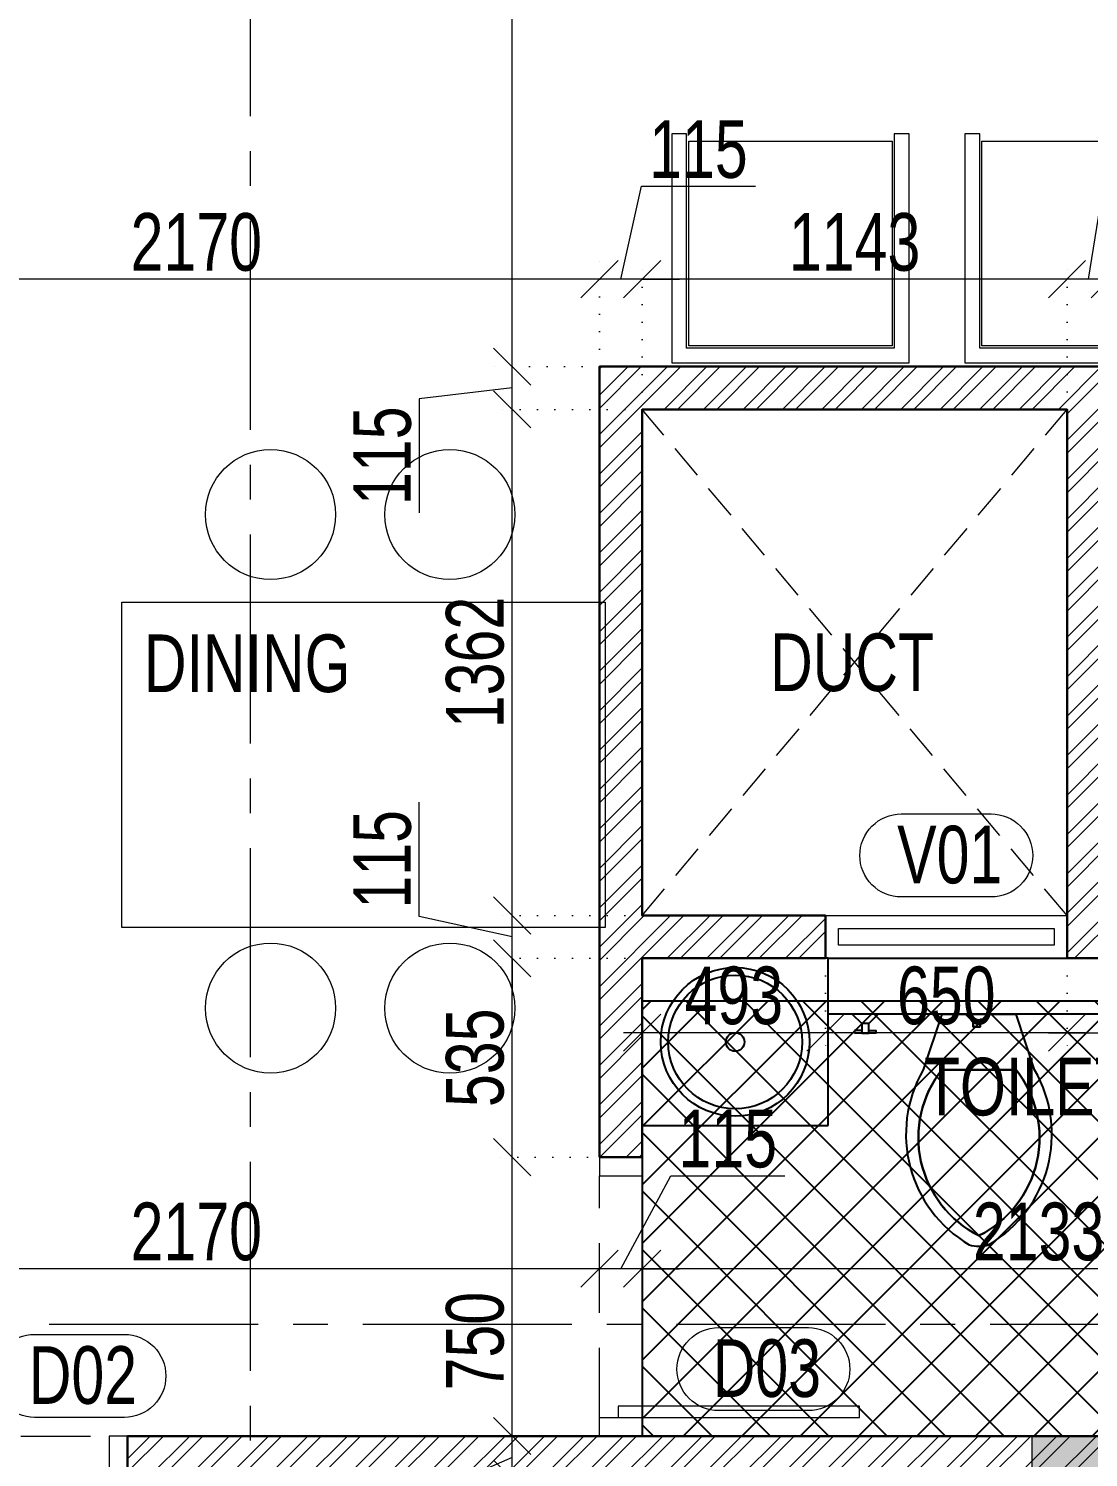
# Model space of a CAD drawing. Header units: inches. Extents: x 785882 to 928568, y 496782 to 576896.
# Drawn here: x 868836 to 871687, y 545544 to 549388 of the extents above; entities that cross this region are included whole.
import ezdxf
from ezdxf.enums import TextEntityAlignment as Align

# ---------------------------------------------------------------- set-up
doc = ezdxf.new("R2010")
doc.units = ezdxf.units.IN
doc.header["$LTSCALE"] = 750
doc.header["$MEASUREMENT"] = 0
for name, pattern in [('CENTER', [2, 1.25, -0.25, 0.25, -0.25]), ('CENTER2', [1.125, 0.75, -0.125, 0.125, -0.125]), ('DOT', [0.25, 0, -0.25]), ('HIDDEN', [0.375, 0.25, -0.125]), ('HIDDEN2', [0.1875, 0.125, -0.0625])]:
    doc.linetypes.add(name, pattern=pattern)
for name, color, linetype, lineweight in [('COLUMN', 5, 'Continuous', 13), ('d-fur', 250, 'Continuous', 9), ('DIMENSION WORKING-MSA', 222, 'Continuous', 13), ('DOOR NO-MSA', 4, 'Continuous', 9), ('DOOR-MSA', 50, 'Continuous', 13), ('DOTTED LINE-MSA', 3, 'HIDDEN2', 13), ('FURNITURE-MSA', 251, 'Continuous', 5), ('SECTION LINE', 14, 'CENTER', 9), ('TEXT ROOM NAME-MSA', 210, 'Continuous', 13), ('WALL HATCH-MSA', 251, 'Continuous', 9), ('WALL-MSA', 32, 'Continuous', 30), ('WINDOE NO-MAS', 4, 'Continuous', 9), ('WINDOW-MSA', 50, 'Continuous', 13)]:
    doc.layers.add(name, color=color, linetype=linetype, lineweight=lineweight)
for name, color, linetype in [('HATCH-SUNK 300MM-MSA', 47, 'Continuous'), ('P.FIXTURE', 7, 'Continuous'), ('R.C.C HATCH-MSA', 250, 'Continuous')]:
    doc.layers.add(name, color=color, linetype=linetype)
doc.styles.add('AR', font='swisscl.ttf')
doc.styles.add('Arial-Reg', font='swisscl.ttf', dxfattribs={"height": 155})
doc.styles.add('Arial-Reg+0.8Sc', font='swisscl.ttf')
doc.styles.add('MtXpl_Swis721_LtCn_B', font='swisscl.ttf')
doc.dimstyles.new('WORKING DIM', dxfattribs={"dimtxt": 155, "dimasz": 100, "dimexe": 50, "dimexo": 0, "dimgap": 20, "dimtad": 1, "dimdec": 0, "dimzin": 0, "dimdsep": 46, "dimtxsty": 'AR', "dimblk": 'OBLIQUE', "dimcen": 0.09, "dimdle": 50, "dimclrd": 256, "dimclre": 250, "dimclrt": 256, "dimadec": 0, "dimazin": 0, "dimtfac": 1, "dimtdec": 0, "dimtofl": 0, "dimtmove": 1, "dimatfit": 0, "dimfxl": 1, "dimtolj": 1, "dimtzin": 0, "dimlwd": -1, "dimlwe": -1, "dimarcsym": 0})

# ---------------------------------------------------------------- blocks, each defined once
blk = doc.blocks.new('t4tgg34')
for points in [[(375405.3, -62759.1), (375390.8, -62744.6), (375390.8, -62738.4), (375370.8, -62738.4), (375370.8, -62719.7), (375390.8, -62719.7), (375390.8, -62713.4), (375405.3, -62699), (375405.3, -62635.1), (375255.5, -62585.2, 0.412342), (374784.6, -62708.9, 0.132891), (374784.6, -62761, 0.412336), (375255.5, -62884.7), (375405.3, -62834.8)], [(375255.5, -62834.8, -0.475238), (374809.5, -62734.9, -0.475243), (375255.5, -62635.1)]]:
    blk.add_lwpolyline(points, format="xyb", close=True)
blk.add_lwpolyline([(375255.5, -62834.8), (375255.5, -62635.1, 0.475243), (374809.5, -62734.9, 0.475238), (375255.5, -62834.8, 0.489246)], format="xyb")
blk.add_lwpolyline([(375405.3, -62635.1), (375405.3, -62699), (375390.8, -62713.4), (375390.8, -62719.7), (375370.8, -62719.7), (375370.8, -62738.4), (375390.8, -62738.4), (375390.8, -62744.6), (375405.3, -62759.1), (375405.3, -62699), (375405.3, -62834.8)])
blk = doc.blocks.new('9')
at = {"linetype": 'Continuous'}
for p, q in [((709869.5, -390414.7), (709869.5, -390433.8)), ((709875.9, -390414.7), (709875.9, -390433.8)), ((709875.9, -390433.8), (709869.5, -390433.8))]:
    blk.add_line(p, q, dxfattribs=at)
for points in [[(709875.9, -390395.7), (709875.9, -390376.6), (709869.5, -390376.6), (709869.5, -390395.7)], [(709894.9, -390395.7), (709920.3, -390370.3), (709920.3, -390440.1), (709894.9, -390414.7)]]:
    blk.add_lwpolyline(points, dxfattribs=at)
blk.add_lwpolyline([(709894.9, -390414.7), (709869.5, -390414.7), (709869.5, -390395.7), (709894.9, -390395.7)], close=True, dxfattribs=at)
blk = doc.blocks.new('BLOCK-G & H TYPICAL COLOUMN')
at = {"layer": 'R.C.C HATCH-MSA'}
h = blk.add_hatch(color=256, dxfattribs=at)
h.dxf.hatch_style = 1
h.paths.add_polyline_path([(172697.62, -104207.75), (172688.57, -104207.75), (172688.57, -104255), (172697.62, -104255)])
h.paths.add_polyline_path([(172327.12, -104207.75), (172336.18, -104207.75), (172336.18, -104255), (172327.12, -104255)])
h.paths.add_polyline_path([(172819.88, -104207.75), (172819.88, -104216.81), (172867.12, -104216.81), (172867.12, -104207.75)])
h.paths.add_polyline_path([(172204.87, -104207.75), (172204.87, -104216.81), (172157.62, -104216.81), (172157.62, -104207.75)])
h.paths.add_polyline_path([(172561.18, -104240.06), (172552.12, -104240.06), (172552.12, -104287.31), (172561.18, -104287.31)])
h.paths.add_polyline_path([(172463.57, -104240.06), (172472.62, -104240.06), (172472.62, -104287.31), (172463.57, -104287.31)])
h.paths.add_polyline_path([(172177.87, -104422.2), (172177.87, -104431.25), (172130.62, -104431.25), (172130.62, -104422.2)])
h.paths.add_polyline_path([(172894.12, -104422.2), (172894.12, -104431.25), (172846.88, -104431.25), (172846.88, -104422.2)])
h.paths.add_polyline_path([(172336.12, -104486.75), (172336.12, -104495.81), (172288.87, -104495.81), (172288.87, -104486.75)])
h.paths.add_polyline_path([(172202.62, -104543.75), (172202.62, -104552.81), (172155.37, -104552.81), (172155.37, -104543.75)])
h.paths.add_polyline_path([(172822.13, -104543.75), (172822.13, -104552.81), (172869.37, -104552.81), (172869.37, -104543.75)])
h.paths.add_polyline_path([(172516.9, -104495.81), (172507.85, -104495.81), (172507.85, -104448.56), (172516.9, -104448.56)])
h.paths.add_polyline_path([(172697.62, -104104.25), (172688.57, -104104.25), (172688.57, -104057.01), (172697.62, -104057.01)])
h.paths.add_polyline_path([(172327.12, -104104.25), (172336.18, -104104.25), (172336.18, -104057.01), (172327.12, -104057.01)])
h.paths.add_polyline_path([(172819.88, -104104.25), (172819.88, -104095.2), (172867.12, -104095.2), (172867.12, -104104.25)])
h.paths.add_polyline_path([(172204.87, -104104.25), (172204.87, -104095.2), (172157.62, -104095.2), (172157.62, -104104.25)])
h.paths.add_polyline_path([(172561.18, -104071.94), (172552.12, -104071.94), (172552.12, -104024.7), (172561.18, -104024.7)])
h.paths.add_polyline_path([(172463.57, -104071.94), (172472.62, -104071.94), (172472.62, -104024.7), (172463.57, -104024.7)])
h.paths.add_polyline_path([(172177.87, -103889.81), (172177.87, -103880.75), (172130.62, -103880.75), (172130.62, -103889.81)])
h.paths.add_polyline_path([(172894.12, -103889.81), (172894.12, -103880.75), (172846.88, -103880.75), (172846.88, -103889.81)])
h.paths.add_polyline_path([(172336.12, -103825.25), (172336.12, -103816.2), (172288.87, -103816.2), (172288.87, -103825.25)])
h.paths.add_polyline_path([(172202.62, -103768.25), (172202.62, -103759.2), (172155.37, -103759.2), (172155.37, -103768.25)])
h.paths.add_polyline_path([(172822.13, -103768.25), (172822.13, -103759.2), (172869.37, -103759.2), (172869.37, -103768.25)])
h.paths.add_polyline_path([(172516.9, -103816.2), (172507.85, -103816.2), (172507.85, -103863.44), (172516.9, -103863.44)])
h.paths.add_polyline_path([(172548.37, -103699.31), (172548.37, -103690.25), (172595.62, -103690.25), (172595.62, -103699.31)])
h.paths.add_polyline_path([(172476.37, -103699.31), (172476.37, -103690.25), (172429.13, -103690.25), (172429.13, -103699.31)])
h.paths.add_polyline_path([(172726.82, -103612.31), (172726.82, -103603.25), (172774.06, -103603.25), (172774.06, -103612.31)])
h.paths.add_polyline_path([(172297.93, -103612.31), (172297.93, -103603.25), (172250.69, -103603.25), (172250.69, -103612.31)])
h.paths.add_polyline_path([(172920.37, -103523.81), (172920.37, -103514.75), (172857.56, -103514.75), (172857.56, -103523.81)])
h.paths.add_polyline_path([(172104.37, -103523.81), (172104.37, -103514.75), (172167.19, -103514.75), (172167.19, -103523.81)])
h.paths.add_polyline_path([(172476.37, -103492.94), (172467.32, -103492.94), (172467.32, -103445.7), (172476.37, -103445.7)])
h.paths.add_polyline_path([(172548.37, -103492.94), (172557.43, -103492.94), (172557.43, -103445.7), (172548.37, -103445.7)])
h.paths.add_polyline_path([(172663.43, -103454.75), (172759.5, -103454.75), (172759.5, -103349.7), (172663.43, -103349.7), (172663.43, -103358.75), (172750.44, -103358.75), (172750.44, -103445.7), (172663.43, -103445.7)])
h.paths.add_polyline_path([(172361.32, -103454.75), (172265.25, -103454.75), (172265.25, -103349.7), (172361.32, -103349.7), (172361.32, -103358.75), (172274.31, -103358.75), (172274.31, -103445.7), (172361.32, -103445.7)])
h.paths.add_polyline_path([(172428.37, -103358.75), (172419.32, -103358.75), (172419.32, -103311.51), (172428.37, -103311.51)])
h.paths.add_polyline_path([(172428.37, -103132.74), (172419.32, -103132.74), (172419.32, -103179.99), (172428.37, -103179.99)])
h.paths.add_polyline_path([(172151.62, -103286.75), (172151.62, -103277.7), (172104.37, -103277.7), (172104.37, -103286.75)])
h.paths.add_polyline_path([(172245.43, -103162.74), (172245.43, -103153.68), (172198.19, -103153.68), (172198.19, -103162.74)])
h.paths.add_polyline_path([(172428.37, -103021.25), (172419.32, -103021.25), (172419.32, -103068.5), (172428.37, -103068.5)])
h.paths.add_polyline_path([(172245.43, -102997.25), (172236.37, -102997.25), (172236.37, -103044.5), (172245.43, -103044.5)])
h.paths.add_polyline_path([(172104.37, -102997.25), (172104.37, -103006.31), (172151.62, -103006.31), (172151.62, -102997.25)])
h.paths.add_polyline_path([(172596.37, -103358.75), (172605.43, -103358.75), (172605.43, -103311.51), (172596.37, -103311.51)])
h.paths.add_polyline_path([(172596.37, -103132.74), (172605.43, -103132.74), (172605.43, -103179.99), (172596.37, -103179.99)])
h.paths.add_polyline_path([(172873.13, -103286.75), (172873.13, -103277.7), (172920.37, -103277.7), (172920.37, -103286.75)])
h.paths.add_polyline_path([(172779.32, -103162.74), (172779.32, -103153.68), (172826.56, -103153.68), (172826.56, -103162.74)])
h.paths.add_polyline_path([(172596.37, -103021.25), (172605.43, -103021.25), (172605.43, -103068.5), (172596.37, -103068.5)])
h.paths.add_polyline_path([(172779.32, -102997.25), (172788.37, -102997.25), (172788.37, -103044.5), (172779.32, -103044.5)])
h.paths.add_polyline_path([(172920.37, -102997.25), (172920.37, -103006.31), (172873.13, -103006.31), (172873.13, -102997.25)])
h.paths.add_polyline_path([(172548.37, -104612.7), (172548.37, -104621.75), (172595.62, -104621.75), (172595.62, -104612.7)])
h.paths.add_polyline_path([(172476.37, -104612.7), (172476.37, -104621.75), (172429.13, -104621.75), (172429.13, -104612.7)])
h.paths.add_polyline_path([(172297.93, -104699.7), (172297.93, -104708.75), (172250.69, -104708.75), (172250.69, -104699.7)])
h.paths.add_polyline_path([(172104.37, -104788.2), (172104.37, -104797.25), (172167.19, -104797.25), (172167.19, -104788.2)])
h.paths.add_polyline_path([(172726.82, -104699.7), (172726.82, -104708.75), (172774.06, -104708.75), (172774.06, -104699.7)])
h.paths.add_polyline_path([(172920.37, -104788.2), (172920.37, -104797.25), (172857.56, -104797.25), (172857.56, -104788.2)])
h.paths.add_polyline_path([(172476.37, -104819.06), (172467.32, -104819.06), (172467.32, -104866.31), (172476.37, -104866.31)])
h.paths.add_polyline_path([(172548.37, -104819.06), (172557.43, -104819.06), (172557.43, -104866.31), (172548.37, -104866.31)])
h.paths.add_polyline_path([(172663.43, -104857.25), (172759.5, -104857.25), (172759.5, -104962.31), (172663.43, -104962.31), (172663.43, -104953.25), (172750.44, -104953.25), (172750.44, -104866.31), (172663.43, -104866.31)])
h.paths.add_polyline_path([(172361.32, -104857.25), (172265.25, -104857.25), (172265.25, -104962.31), (172361.32, -104962.31), (172361.32, -104953.25), (172274.31, -104953.25), (172274.31, -104866.31), (172361.32, -104866.31)])
h.paths.add_polyline_path([(172428.37, -104953.25), (172419.32, -104953.25), (172419.32, -105000.5), (172428.37, -105000.5)])
h.paths.add_polyline_path([(172428.37, -105178.31), (172419.32, -105178.31), (172419.32, -105131.06), (172428.37, -105131.06)])
h.paths.add_polyline_path([(172151.62, -105025.25), (172151.62, -105034.31), (172104.37, -105034.31), (172104.37, -105025.25)])
h.paths.add_polyline_path([(172245.43, -105072.5), (172236.37, -105072.5), (172236.37, -105025.25), (172245.43, -105025.25)])
h.paths.add_polyline_path([(172428.37, -105290.75), (172419.32, -105290.75), (172419.32, -105243.51), (172428.37, -105243.51)])
h.paths.add_polyline_path([(172245.43, -105314.75), (172236.37, -105314.75), (172236.37, -105267.51), (172245.43, -105267.51)])
h.paths.add_polyline_path([(172104.37, -105277.35), (172113.43, -105277.35), (172113.43, -105314.75), (172104.37, -105314.75)])
h.paths.add_polyline_path([(172596.37, -104953.25), (172605.43, -104953.25), (172605.43, -105000.5), (172596.37, -105000.5)])
h.paths.add_polyline_path([(172596.37, -105178.31), (172605.43, -105178.31), (172605.43, -105131.06), (172596.37, -105131.06)])
h.paths.add_polyline_path([(172873.13, -105025.25), (172873.13, -105034.31), (172920.37, -105034.31), (172920.37, -105025.25)])
h.paths.add_polyline_path([(172788.37, -105025.25), (172779.32, -105025.25), (172779.32, -105072.5), (172788.37, -105072.5)])
h.paths.add_polyline_path([(172596.37, -105290.75), (172605.43, -105290.75), (172605.43, -105243.51), (172596.37, -105243.51)])
h.paths.add_polyline_path([(172779.32, -105314.75), (172788.37, -105314.75), (172788.37, -105267.51), (172779.32, -105267.51)])
h.paths.add_polyline_path([(172911.32, -105314.75), (172920.37, -105314.75), (172920.37, -105277.35), (172911.32, -105277.35)])
h.paths.add_polyline_path([(172688.63, -104486.75), (172688.63, -104495.81), (172735.87, -104495.81), (172735.87, -104486.75)])
h.paths.add_polyline_path([(172688.63, -103825.25), (172688.63, -103816.2), (172735.87, -103816.2), (172735.87, -103825.25)])
at = {"layer": 'COLUMN'}
blk.add_lwpolyline([(172476.37, -103699.31), (172476.37, -103690.25), (172429.13, -103690.25), (172429.13, -103699.31)], close=True, dxfattribs=at)
blk = doc.blocks.new('A$C59c041b7')
at = {"layer": 'HATCH-SUNK 300MM-MSA', "transparency": 33554559}
h = blk.add_hatch(dxfattribs=at)
h.set_pattern_fill('ANSI37', color=256, scale=35)
h.set_pattern_definition([(45, (0, 0), (-78.57724, 78.57724), []), (135, (0, 0), (-78.57724, -78.57724), [])])
h.paths.add_polyline_path([(7200.9, -17602.2), (9218.8, -17602.2), (9218.8, -16432.2), (7200.9, -16432.2)])
at = {"layer": 'HATCH-SUNK 300MM-MSA'}
blk.add_lwpolyline([(7200.9, -17602.2), (9218.8, -17602.2), (9218.8, -16432.2), (7200.9, -16432.2)], close=True, dxfattribs=at)
blk = doc.blocks.new('A$Caebde61c')
at = {"layer": 'FURNITURE-MSA'}
blk.add_lwpolyline([(5800.9, -15358.9), (7100.9, -15358.9), (7100.9, -16233.9), (5800.9, -16233.9)], close=True, dxfattribs=at)
for centre in [(6200.9, -15123.5), (6683.3, -15123.5), (6200.9, -16451.1), (6683.3, -16451.1)]:
    blk.add_circle(centre, 175, dxfattribs=at)
blk = doc.blocks.new('Win-Tag-03')
blk.add_lwpolyline([(-130, 120), (130, 120, -0.414214), (250, 0), (250, 0, -0.414214), (130, -120), (-130, -120, -0.414214), (-250, 0), (-250, 0, -0.414214)], format="xyb", close=True)
blk = doc.blocks.new('A$C37e82350')
at = {"layer": 'SECTION LINE', "linetype": 'CENTER2'}
for points in [[(17358.7, 15657), (17302.2, 15657), (17302.2, -11419.6), (17346.3, -11419.6)], [(-2541.6, -2026.8), (-2541.6, -2083.3), (61391, -2083.3), (61391, -2039.2)]]:
    blk.add_lwpolyline(points, dxfattribs=at)
blk = doc.blocks.new('A$C16cd5f5f')
at = {"layer": 'WINDOW-MSA', "ltscale": 5000}
for points in [[(50, 50), (50, 850), (80, 850), (80, 50)], [(0, 0), (50, 0), (50, 115), (0, 115)], [(900, 0), (850, 0), (850, 115), (900, 115)]]:
    blk.add_lwpolyline(points, close=True, dxfattribs=at)
at = {"layer": 'WINDOW-MSA', "linetype": 'HIDDEN'}
for points in [[(50, 115), (850, 115)], [(50, 0), (850, 0)]]:
    blk.add_lwpolyline(points, dxfattribs=at)
blk = doc.blocks.new('A$Ca69f7aba')
at = {"layer": 'WINDOW-MSA', "ltscale": 5000}
for points in [[(-750, 0), (-700, 0), (-700, -115), (-750, -115)], [(0, 0), (-50, 0), (-50, -115), (0, -115)], [(-50, -50), (-50, -700), (-80, -700), (-80, -50)]]:
    blk.add_lwpolyline(points, close=True, dxfattribs=at)
at = {"layer": 'WINDOW-MSA', "linetype": 'HIDDEN'}
blk.add_lwpolyline([(-50, 0), (-700, 0)], dxfattribs=at)
at = {"layer": 'WINDOW-MSA', "linetype": 'HIDDEN', "elevation": 0}
blk.add_lwpolyline([(-50, -115), (-700, -115)], dxfattribs=at)
blk = doc.blocks.new('_Oblique')
at = {"color": 0, "linetype": 'ByBlock', "lineweight": -2}
blk.add_line((-0.5, -0.5), (0.5, 0.5), dxfattribs=at)
blk = doc.blocks.new('*D1942')
at = {"layer": 'Defpoints', "color": 0, "ltscale": 0.25, "transparency": 16777216}
for p in [(870136.8, 545601.8), (870136.8, 545601.8), (870136.8, 545486.8)]:
    blk.add_point(p, dxfattribs=at)
at = {"layer": 'DIMENSION WORKING-MSA', "ltscale": 0.25, "transparency": 16777216}
for p, q in [((870136.8, 545601.8), (870136.8, 545701.8)), ((870136.8, 545486.8), (870136.8, 545601.8)), ((870136.8, 545544.3), (869886.8, 545435.3)), ((870136.8, 545486.8), (870136.8, 545386.8)), ((869886.8, 545435.3), (869886.8, 545128.4))]:
    blk.add_line(p, q, dxfattribs=at)
at = {"layer": 'DIMENSION WORKING-MSA', "color": 250, "linetype": 'DOT', "ltscale": 0.25, "transparency": 16777216}
for p, q in [((870136.8, 545601.8), (870186.8, 545601.8)), ((870136.8, 545486.8), (870186.8, 545486.8))]:
    blk.add_line(p, q, dxfattribs=at)
at = {"layer": 'DIMENSION WORKING-MSA', "ltscale": 0.25, "transparency": 16777216, "xscale": 100, "yscale": 100, "zscale": 100}
for p, rotation in [((870136.8, 545601.8), 270), ((870136.8, 545486.8), 90)]:
    blk.add_blockref('_Oblique', p, dxfattribs=dict(at, rotation=rotation))
at = {"layer": 'DIMENSION WORKING-MSA', "ltscale": 0.25, "transparency": 16777216, "insert": (869787.7, 545281.9), "char_height": 155, "attachment_point": 5, "rotation": 90, "style": 'AR'}
blk.add_mtext('\\A1;115', dxfattribs=at)
blk = doc.blocks.new('*D1943')
at = {"layer": 'Defpoints', "color": 0, "ltscale": 0.25, "transparency": 16777216}
for p in [(870136.8, 546351.8), (870386.8, 546351.8), (870136.8, 545601.8)]:
    blk.add_point(p, dxfattribs=at)
at = {"layer": 'DIMENSION WORKING-MSA', "ltscale": 0.25, "transparency": 16777216}
blk.add_line((870136.8, 545551.8), (870136.8, 546401.8), dxfattribs=at)
at = {"layer": 'DIMENSION WORKING-MSA', "color": 250, "linetype": 'DOT', "ltscale": 0.25, "transparency": 16777216}
for p, q in [((870386.8, 546351.8), (870086.8, 546351.8)), ((870136.8, 545601.8), (870186.8, 545601.8))]:
    blk.add_line(p, q, dxfattribs=at)
at = {"layer": 'DIMENSION WORKING-MSA', "ltscale": 0.25, "transparency": 16777216, "xscale": 100, "yscale": 100, "zscale": 100}
for p, rotation in [((870136.8, 546351.8), 90), ((870136.8, 545601.8), 270)]:
    blk.add_blockref('_Oblique', p, dxfattribs=dict(at, rotation=rotation))
at = {"layer": 'DIMENSION WORKING-MSA', "ltscale": 0.25, "transparency": 16777216, "insert": (870037.4, 545857), "char_height": 155, "attachment_point": 5, "rotation": 90, "style": 'AR'}
blk.add_mtext('\\A1;750', dxfattribs=at)
blk = doc.blocks.new('*D1944')
at = {"layer": 'Defpoints', "color": 0, "ltscale": 0.25, "transparency": 16777216}
for p in [(870136.8, 546886.8), (870486.8, 546886.8), (870386.8, 546351.8)]:
    blk.add_point(p, dxfattribs=at)
at = {"layer": 'DIMENSION WORKING-MSA', "ltscale": 0.25, "transparency": 16777216}
blk.add_line((870136.8, 546301.8), (870136.8, 546936.8), dxfattribs=at)
at = {"layer": 'DIMENSION WORKING-MSA', "color": 250, "linetype": 'DOT', "ltscale": 0.25, "transparency": 16777216}
for p, q in [((870486.8, 546886.8), (870086.8, 546886.8)), ((870386.8, 546351.8), (870086.8, 546351.8))]:
    blk.add_line(p, q, dxfattribs=at)
at = {"layer": 'DIMENSION WORKING-MSA', "ltscale": 0.25, "transparency": 16777216, "xscale": 100, "yscale": 100, "zscale": 100}
for p, rotation in [((870136.8, 546886.8), 90), ((870136.8, 546351.8), 270)]:
    blk.add_blockref('_Oblique', p, dxfattribs=dict(at, rotation=rotation))
at = {"layer": 'DIMENSION WORKING-MSA', "ltscale": 0.25, "transparency": 16777216, "insert": (870037.3, 546619.3), "char_height": 155, "attachment_point": 5, "rotation": 90, "style": 'AR'}
blk.add_mtext('\\A1;535', dxfattribs=at)
blk = doc.blocks.new('*D1945')
at = {"layer": 'Defpoints', "color": 0, "ltscale": 0.25, "transparency": 16777216}
for p in [(870136.8, 547001.8), (870486.8, 547001.8), (870486.8, 546886.8)]:
    blk.add_point(p, dxfattribs=at)
at = {"layer": 'DIMENSION WORKING-MSA', "ltscale": 0.25, "transparency": 16777216}
for p, q in [((869886.8, 546999.6), (869886.8, 547306.4)), ((870136.8, 547001.8), (870136.8, 547101.8)), ((870136.8, 546886.8), (870136.8, 547001.8)), ((870136.8, 546944.3), (869886.8, 546999.6)), ((870136.8, 546886.8), (870136.8, 546786.8))]:
    blk.add_line(p, q, dxfattribs=at)
at = {"layer": 'DIMENSION WORKING-MSA', "color": 250, "linetype": 'DOT', "ltscale": 0.25, "transparency": 16777216}
for p, q in [((870486.8, 547001.8), (870086.8, 547001.8)), ((870486.8, 546886.8), (870086.8, 546886.8))]:
    blk.add_line(p, q, dxfattribs=at)
at = {"layer": 'DIMENSION WORKING-MSA', "ltscale": 0.25, "transparency": 16777216, "xscale": 100, "yscale": 100, "zscale": 100}
for p, rotation in [((870136.8, 547001.8), 270), ((870136.8, 546886.8), 90)]:
    blk.add_blockref('_Oblique', p, dxfattribs=dict(at, rotation=rotation))
at = {"layer": 'DIMENSION WORKING-MSA', "ltscale": 0.25, "transparency": 16777216, "insert": (869787.7, 547153), "char_height": 155, "attachment_point": 5, "rotation": 90, "style": 'AR'}
blk.add_mtext('\\A1;115', dxfattribs=at)
blk = doc.blocks.new('*D1946')
at = {"layer": 'Defpoints', "color": 0, "ltscale": 0.25, "transparency": 16777216}
for p in [(870136.8, 548363.5), (870486.8, 548363.5), (870486.8, 547001.8)]:
    blk.add_point(p, dxfattribs=at)
at = {"layer": 'DIMENSION WORKING-MSA', "ltscale": 0.25, "transparency": 16777216}
blk.add_line((870136.8, 546951.8), (870136.8, 548413.5), dxfattribs=at)
at = {"layer": 'DIMENSION WORKING-MSA', "color": 250, "linetype": 'DOT', "ltscale": 0.25, "transparency": 16777216}
for p, q in [((870486.8, 548363.5), (870086.8, 548363.5)), ((870486.8, 547001.8), (870086.8, 547001.8))]:
    blk.add_line(p, q, dxfattribs=at)
at = {"layer": 'DIMENSION WORKING-MSA', "ltscale": 0.25, "transparency": 16777216, "xscale": 100, "yscale": 100, "zscale": 100}
for p, rotation in [((870136.8, 548363.5), 90), ((870136.8, 547001.8), 270)]:
    blk.add_blockref('_Oblique', p, dxfattribs=dict(at, rotation=rotation))
at = {"layer": 'DIMENSION WORKING-MSA', "ltscale": 0.25, "transparency": 16777216, "insert": (870037.3, 547682.6), "char_height": 155, "attachment_point": 5, "rotation": 90, "style": 'AR'}
blk.add_mtext('\\A1;1362', dxfattribs=at)
blk = doc.blocks.new('*D1947')
at = {"layer": 'Defpoints', "color": 0, "ltscale": 0.25, "transparency": 16777216}
for p in [(870136.8, 548478.5), (870371.8, 548478.5), (870486.8, 548363.5)]:
    blk.add_point(p, dxfattribs=at)
at = {"layer": 'DIMENSION WORKING-MSA', "ltscale": 0.25, "transparency": 16777216}
for p, q in [((870136.8, 548313.5), (870136.8, 548528.5)), ((870136.8, 548421), (869886.8, 548392.1)), ((869886.8, 548392.1), (869886.8, 548085.3))]:
    blk.add_line(p, q, dxfattribs=at)
at = {"layer": 'DIMENSION WORKING-MSA', "color": 250, "linetype": 'DOT', "ltscale": 0.25, "transparency": 16777216}
for p, q in [((870371.8, 548478.5), (870086.8, 548478.5)), ((870486.8, 548363.5), (870086.8, 548363.5))]:
    blk.add_line(p, q, dxfattribs=at)
at = {"layer": 'DIMENSION WORKING-MSA', "ltscale": 0.25, "transparency": 16777216, "xscale": 100, "yscale": 100, "zscale": 100}
for p, rotation in [((870136.8, 548478.5), 90), ((870136.8, 548363.5), 270)]:
    blk.add_blockref('_Oblique', p, dxfattribs=dict(at, rotation=rotation))
at = {"layer": 'DIMENSION WORKING-MSA', "ltscale": 0.25, "transparency": 16777216, "insert": (869787.7, 548238.7), "char_height": 155, "attachment_point": 5, "rotation": 90, "style": 'AR'}
blk.add_mtext('\\A1;115', dxfattribs=at)
blk = doc.blocks.new('*D1948')
at = {"layer": 'Defpoints', "color": 0, "ltscale": 0.25, "transparency": 16777216}
for p in [(870136.8, 551698.5), (870136.8, 551698.5), (870371.8, 548478.5)]:
    blk.add_point(p, dxfattribs=at)
at = {"layer": 'DIMENSION WORKING-MSA', "ltscale": 0.25, "transparency": 16777216}
blk.add_line((870136.8, 548428.5), (870136.8, 551748.5), dxfattribs=at)
at = {"layer": 'DIMENSION WORKING-MSA', "color": 250, "linetype": 'DOT', "ltscale": 0.25, "transparency": 16777216}
for p, q in [((870136.8, 551698.5), (870186.8, 551698.5)), ((870371.8, 548478.5), (870086.8, 548478.5))]:
    blk.add_line(p, q, dxfattribs=at)
at = {"layer": 'DIMENSION WORKING-MSA', "ltscale": 0.25, "transparency": 16777216, "xscale": 100, "yscale": 100, "zscale": 100}
for p, rotation in [((870136.8, 551698.5), 90), ((870136.8, 548478.5), 270)]:
    blk.add_blockref('_Oblique', p, dxfattribs=dict(at, rotation=rotation))
at = {"layer": 'DIMENSION WORKING-MSA', "ltscale": 0.25, "transparency": 16777216, "insert": (870037.3, 550088.5), "char_height": 155, "attachment_point": 5, "rotation": 90, "style": 'AR'}
blk.add_mtext('\\A1;3220', dxfattribs=at)
blk = doc.blocks.new('*D1683')
at = {"layer": 'Defpoints', "color": 0, "ltscale": 0.25, "transparency": 16777216}
for p in [(871629.8, 548713.5), (871629.8, 548363.5), (871744.8, 548363.5)]:
    blk.add_point(p, dxfattribs=at)
at = {"layer": 'DIMENSION WORKING-MSA', "ltscale": 0.25, "transparency": 16777216}
for p, q in [((871687.3, 548713.5), (871727.6, 548963.5)), ((871727.6, 548963.5), (872034.4, 548963.5)), ((871629.8, 548713.5), (871529.8, 548713.5)), ((871744.8, 548713.5), (871629.8, 548713.5)), ((871744.8, 548713.5), (871844.8, 548713.5))]:
    blk.add_line(p, q, dxfattribs=at)
at = {"layer": 'DIMENSION WORKING-MSA', "color": 250, "linetype": 'DOT', "ltscale": 0.25, "transparency": 16777216}
for p, q in [((871629.8, 548363.5), (871629.8, 548763.5)), ((871744.8, 548363.5), (871744.8, 548763.5))]:
    blk.add_line(p, q, dxfattribs=at)
at = {"layer": 'DIMENSION WORKING-MSA', "ltscale": 0.25, "transparency": 16777216, "xscale": 100, "yscale": 100, "zscale": 100}
blk.add_blockref('_Oblique', (871629.8, 548713.5), dxfattribs=at)
at = {"layer": 'DIMENSION WORKING-MSA', "ltscale": 0.25, "transparency": 16777216, "xscale": 100, "yscale": 100, "zscale": 100, "rotation": 180}
blk.add_blockref('_Oblique', (871744.8, 548713.5), dxfattribs=at)
at = {"layer": 'DIMENSION WORKING-MSA', "ltscale": 0.25, "transparency": 16777216, "insert": (871881, 549062.5), "char_height": 155, "attachment_point": 5, "style": 'AR'}
blk.add_mtext('\\A1;115', dxfattribs=at)
blk = doc.blocks.new('*D1924')
at = {"layer": 'Defpoints', "color": 0, "ltscale": 0.25, "transparency": 16777216}
for p in [(870486.8, 548713.5), (870486.8, 548363.5), (871629.8, 548363.5)]:
    blk.add_point(p, dxfattribs=at)
at = {"layer": 'DIMENSION WORKING-MSA', "color": 250, "linetype": 'DOT', "ltscale": 0.25, "transparency": 16777216}
for p, q in [((870486.8, 548363.5), (870486.8, 548763.5)), ((871629.8, 548363.5), (871629.8, 548763.5))]:
    blk.add_line(p, q, dxfattribs=at)
at = {"layer": 'DIMENSION WORKING-MSA', "ltscale": 0.25, "transparency": 16777216}
blk.add_line((871679.8, 548713.5), (870436.8, 548713.5), dxfattribs=at)
at = {"layer": 'DIMENSION WORKING-MSA', "ltscale": 0.25, "transparency": 16777216, "xscale": 100, "yscale": 100, "zscale": 100, "rotation": 180}
blk.add_blockref('_Oblique', (870486.8, 548713.5), dxfattribs=at)
at = {"layer": 'DIMENSION WORKING-MSA', "ltscale": 0.25, "transparency": 16777216, "xscale": 100, "yscale": 100, "zscale": 100}
blk.add_blockref('_Oblique', (871629.8, 548713.5), dxfattribs=at)
at = {"layer": 'DIMENSION WORKING-MSA', "ltscale": 0.25, "transparency": 16777216, "insert": (871058.3, 548812.8), "char_height": 155, "attachment_point": 5, "style": 'AR'}
blk.add_mtext('\\A1;1143', dxfattribs=at)
blk = doc.blocks.new('*D1925')
at = {"layer": 'Defpoints', "color": 0, "ltscale": 0.25, "transparency": 16777216}
for p in [(870371.8, 548713.5), (870371.8, 548478.5), (870486.8, 548363.5)]:
    blk.add_point(p, dxfattribs=at)
at = {"layer": 'DIMENSION WORKING-MSA', "ltscale": 0.25, "transparency": 16777216}
for p, q in [((870429.3, 548713.5), (870484.6, 548963.5)), ((870484.6, 548963.5), (870791.4, 548963.5)), ((870371.8, 548713.5), (870271.8, 548713.5)), ((870486.8, 548713.5), (870371.8, 548713.5)), ((870486.8, 548713.5), (870586.8, 548713.5))]:
    blk.add_line(p, q, dxfattribs=at)
at = {"layer": 'DIMENSION WORKING-MSA', "color": 250, "linetype": 'DOT', "ltscale": 0.25, "transparency": 16777216}
for p, q in [((870371.8, 548478.5), (870371.8, 548763.5)), ((870486.8, 548363.5), (870486.8, 548763.5))]:
    blk.add_line(p, q, dxfattribs=at)
at = {"layer": 'DIMENSION WORKING-MSA', "ltscale": 0.25, "transparency": 16777216, "xscale": 100, "yscale": 100, "zscale": 100}
blk.add_blockref('_Oblique', (870371.8, 548713.5), dxfattribs=at)
at = {"layer": 'DIMENSION WORKING-MSA', "ltscale": 0.25, "transparency": 16777216, "xscale": 100, "yscale": 100, "zscale": 100, "rotation": 180}
blk.add_blockref('_Oblique', (870486.8, 548713.5), dxfattribs=at)
at = {"layer": 'DIMENSION WORKING-MSA', "ltscale": 0.25, "transparency": 16777216, "insert": (870638, 549062.5), "char_height": 155, "attachment_point": 5, "style": 'AR'}
blk.add_mtext('\\A1;115', dxfattribs=at)
blk = doc.blocks.new('*D1926')
at = {"layer": 'Defpoints', "color": 0, "ltscale": 0.25, "transparency": 16777216}
for p in [(868202.2, 548713.5), (870371.8, 548478.5), (868202.2, 548311.6)]:
    blk.add_point(p, dxfattribs=at)
at = {"layer": 'DIMENSION WORKING-MSA', "color": 250, "linetype": 'DOT', "ltscale": 0.25, "transparency": 16777216}
for p, q in [((868202.2, 548311.6), (868202.2, 548763.5)), ((870371.8, 548478.5), (870371.8, 548763.5))]:
    blk.add_line(p, q, dxfattribs=at)
at = {"layer": 'DIMENSION WORKING-MSA', "ltscale": 0.25, "transparency": 16777216}
blk.add_line((870421.8, 548713.5), (868152.2, 548713.5), dxfattribs=at)
at = {"layer": 'DIMENSION WORKING-MSA', "ltscale": 0.25, "transparency": 16777216, "xscale": 100, "yscale": 100, "zscale": 100, "rotation": 180}
blk.add_blockref('_Oblique', (868202.2, 548713.5), dxfattribs=at)
at = {"layer": 'DIMENSION WORKING-MSA', "ltscale": 0.25, "transparency": 16777216, "xscale": 100, "yscale": 100, "zscale": 100}
blk.add_blockref('_Oblique', (870371.8, 548713.5), dxfattribs=at)
at = {"layer": 'DIMENSION WORKING-MSA', "ltscale": 0.25, "transparency": 16777216, "insert": (869287, 548812.8), "char_height": 155, "attachment_point": 5, "style": 'AR'}
blk.add_mtext('\\A1;2170', dxfattribs=at)
blk = doc.blocks.new('*D1793')
at = {"layer": 'Defpoints', "color": 0, "ltscale": 0.25, "transparency": 16777216}
for p in [(870486.8, 546051.8), (870486.8, 546051.8), (872619.7, 546051.8)]:
    blk.add_point(p, dxfattribs=at)
at = {"layer": 'DIMENSION WORKING-MSA', "color": 250, "linetype": 'DOT', "ltscale": 0.25, "transparency": 16777216}
for p, q in [((870486.8, 546051.8), (870486.8, 546101.8)), ((872619.7, 546051.8), (872619.7, 546101.8))]:
    blk.add_line(p, q, dxfattribs=at)
at = {"layer": 'DIMENSION WORKING-MSA', "ltscale": 0.25, "transparency": 16777216}
blk.add_line((872669.7, 546051.8), (870436.8, 546051.8), dxfattribs=at)
at = {"layer": 'DIMENSION WORKING-MSA', "ltscale": 0.25, "transparency": 16777216, "xscale": 100, "yscale": 100, "zscale": 100, "rotation": 180}
blk.add_blockref('_Oblique', (870486.8, 546051.8), dxfattribs=at)
at = {"layer": 'DIMENSION WORKING-MSA', "ltscale": 0.25, "transparency": 16777216, "xscale": 100, "yscale": 100, "zscale": 100}
blk.add_blockref('_Oblique', (872619.7, 546051.8), dxfattribs=at)
at = {"layer": 'DIMENSION WORKING-MSA', "ltscale": 0.25, "transparency": 16777216, "insert": (871553.2, 546151.1), "char_height": 155, "attachment_point": 5, "style": 'AR'}
blk.add_mtext('\\A1;2133', dxfattribs=at)
blk = doc.blocks.new('*D1794')
at = {"layer": 'Defpoints', "color": 0, "ltscale": 0.25, "transparency": 16777216}
for p in [(870371.8, 546051.8), (870371.8, 546051.8), (870486.8, 546051.8)]:
    blk.add_point(p, dxfattribs=at)
at = {"layer": 'DIMENSION WORKING-MSA', "ltscale": 0.25, "transparency": 16777216}
for p, q in [((870429.3, 546051.8), (870563.6, 546301.8)), ((870563.6, 546301.8), (870870.4, 546301.8)), ((870371.8, 546051.8), (870271.8, 546051.8)), ((870486.8, 546051.8), (870371.8, 546051.8)), ((870486.8, 546051.8), (870586.8, 546051.8))]:
    blk.add_line(p, q, dxfattribs=at)
at = {"layer": 'DIMENSION WORKING-MSA', "color": 250, "linetype": 'DOT', "ltscale": 0.25, "transparency": 16777216}
for p, q in [((870371.8, 546051.8), (870371.8, 546101.8)), ((870486.8, 546051.8), (870486.8, 546101.8))]:
    blk.add_line(p, q, dxfattribs=at)
at = {"layer": 'DIMENSION WORKING-MSA', "ltscale": 0.25, "transparency": 16777216, "xscale": 100, "yscale": 100, "zscale": 100}
blk.add_blockref('_Oblique', (870371.8, 546051.8), dxfattribs=at)
at = {"layer": 'DIMENSION WORKING-MSA', "ltscale": 0.25, "transparency": 16777216, "xscale": 100, "yscale": 100, "zscale": 100, "rotation": 180}
blk.add_blockref('_Oblique', (870486.8, 546051.8), dxfattribs=at)
at = {"layer": 'DIMENSION WORKING-MSA', "ltscale": 0.25, "transparency": 16777216, "insert": (870717, 546400.8), "char_height": 155, "attachment_point": 5, "style": 'AR'}
blk.add_mtext('\\A1;115', dxfattribs=at)
blk = doc.blocks.new('*D1795')
at = {"layer": 'Defpoints', "color": 0, "ltscale": 0.25, "transparency": 16777216}
for p in [(868202.2, 546051.8), (868202.2, 546051.8), (870371.8, 546051.8)]:
    blk.add_point(p, dxfattribs=at)
at = {"layer": 'DIMENSION WORKING-MSA', "color": 250, "linetype": 'DOT', "ltscale": 0.25, "transparency": 16777216}
for p, q in [((868202.2, 546051.8), (868202.2, 546101.8)), ((870371.8, 546051.8), (870371.8, 546101.8))]:
    blk.add_line(p, q, dxfattribs=at)
at = {"layer": 'DIMENSION WORKING-MSA', "ltscale": 0.25, "transparency": 16777216}
blk.add_line((870421.8, 546051.8), (868152.2, 546051.8), dxfattribs=at)
at = {"layer": 'DIMENSION WORKING-MSA', "ltscale": 0.25, "transparency": 16777216, "xscale": 100, "yscale": 100, "zscale": 100, "rotation": 180}
blk.add_blockref('_Oblique', (868202.2, 546051.8), dxfattribs=at)
at = {"layer": 'DIMENSION WORKING-MSA', "ltscale": 0.25, "transparency": 16777216, "xscale": 100, "yscale": 100, "zscale": 100}
blk.add_blockref('_Oblique', (870371.8, 546051.8), dxfattribs=at)
at = {"layer": 'DIMENSION WORKING-MSA', "ltscale": 0.25, "transparency": 16777216, "insert": (869287, 546151.1), "char_height": 155, "attachment_point": 5, "style": 'AR'}
blk.add_mtext('\\A1;2170', dxfattribs=at)
blk = doc.blocks.new('*D2358')
at = {"layer": 'Defpoints', "color": 0, "ltscale": 0.25, "transparency": 16777216}
for p in [(870979.8, 546886.8), (871629.8, 546886.8), (870979.8, 546686.6)]:
    blk.add_point(p, dxfattribs=at)
at = {"layer": 'DIMENSION WORKING-MSA', "color": 250, "linetype": 'DOT', "ltscale": 0.25, "transparency": 16777216}
for p, q in [((870979.8, 546886.8), (870979.8, 546636.6)), ((871629.8, 546886.8), (871629.8, 546636.6))]:
    blk.add_line(p, q, dxfattribs=at)
at = {"layer": 'DIMENSION WORKING-MSA', "ltscale": 0.25, "transparency": 16777216}
blk.add_line((871679.8, 546686.6), (870929.8, 546686.6), dxfattribs=at)
at = {"layer": 'DIMENSION WORKING-MSA', "ltscale": 0.25, "transparency": 16777216, "xscale": 100, "yscale": 100, "zscale": 100, "rotation": 180}
blk.add_blockref('_Oblique', (870979.8, 546686.6), dxfattribs=at)
at = {"layer": 'DIMENSION WORKING-MSA', "ltscale": 0.25, "transparency": 16777216, "xscale": 100, "yscale": 100, "zscale": 100}
blk.add_blockref('_Oblique', (871629.8, 546686.6), dxfattribs=at)
at = {"layer": 'DIMENSION WORKING-MSA', "ltscale": 0.25, "transparency": 16777216, "insert": (871304.8, 546786), "char_height": 155, "attachment_point": 5, "style": 'AR'}
blk.add_mtext('\\A1;650', dxfattribs=at)
blk = doc.blocks.new('*D2359')
at = {"layer": 'Defpoints', "color": 0, "ltscale": 0.25, "transparency": 16777216}
for p in [(870486.8, 546886.8), (870979.8, 546886.8), (870486.8, 546686.6)]:
    blk.add_point(p, dxfattribs=at)
at = {"layer": 'DIMENSION WORKING-MSA', "color": 250, "linetype": 'DOT', "ltscale": 0.25, "transparency": 16777216}
for p, q in [((870486.8, 546886.8), (870486.8, 546636.6)), ((870979.8, 546886.8), (870979.8, 546636.6))]:
    blk.add_line(p, q, dxfattribs=at)
at = {"layer": 'DIMENSION WORKING-MSA', "ltscale": 0.25, "transparency": 16777216}
blk.add_line((871029.8, 546686.6), (870436.8, 546686.6), dxfattribs=at)
at = {"layer": 'DIMENSION WORKING-MSA', "ltscale": 0.25, "transparency": 16777216, "xscale": 100, "yscale": 100, "zscale": 100, "rotation": 180}
blk.add_blockref('_Oblique', (870486.8, 546686.6), dxfattribs=at)
at = {"layer": 'DIMENSION WORKING-MSA', "ltscale": 0.25, "transparency": 16777216, "xscale": 100, "yscale": 100, "zscale": 100}
blk.add_blockref('_Oblique', (870979.8, 546686.6), dxfattribs=at)
at = {"layer": 'DIMENSION WORKING-MSA', "ltscale": 0.25, "transparency": 16777216, "insert": (870733.3, 546786), "char_height": 155, "attachment_point": 5, "style": 'AR'}
blk.add_mtext('\\A1;493', dxfattribs=at)
blk = doc.blocks.new('*D2360')
at = {"layer": 'Defpoints', "color": 0, "ltscale": 0.25, "transparency": 16777216}
for p in [(871629.8, 546886.8), (872619.7, 546886.8), (872619.7, 546686.6)]:
    blk.add_point(p, dxfattribs=at)
at = {"layer": 'DIMENSION WORKING-MSA', "color": 250, "linetype": 'DOT', "ltscale": 0.25, "transparency": 16777216}
for p, q in [((871629.8, 546886.8), (871629.8, 546636.6)), ((872619.7, 546886.8), (872619.7, 546636.6))]:
    blk.add_line(p, q, dxfattribs=at)
at = {"layer": 'DIMENSION WORKING-MSA', "ltscale": 0.25, "transparency": 16777216}
blk.add_line((871579.8, 546686.6), (872669.7, 546686.6), dxfattribs=at)
at = {"layer": 'DIMENSION WORKING-MSA', "ltscale": 0.25, "transparency": 16777216, "xscale": 100, "yscale": 100, "zscale": 100, "rotation": 180}
blk.add_blockref('_Oblique', (871629.8, 546686.6), dxfattribs=at)
at = {"layer": 'DIMENSION WORKING-MSA', "ltscale": 0.25, "transparency": 16777216, "xscale": 100, "yscale": 100, "zscale": 100}
blk.add_blockref('_Oblique', (872619.7, 546686.6), dxfattribs=at)
at = {"layer": 'DIMENSION WORKING-MSA', "ltscale": 0.25, "transparency": 16777216, "insert": (872124.7, 546786), "char_height": 155, "attachment_point": 5, "style": 'AR'}
blk.add_mtext('\\A1;990', dxfattribs=at)

msp = doc.modelspace()

# ---------------------------------------------------------------- hatches: boundary and pattern name
at = {"layer": 'WALL HATCH-MSA'}
h = msp.add_hatch(dxfattribs=at)
h.set_pattern_fill('ANSI32', color=256, scale=200)
h.set_pattern_definition([(45, (870743.25, 551742.76), (-53.033, 53.033), []), (45, (870778.61, 551742.76), (-53.033, 53.033), [])])
h.paths.add_polyline_path([(871454.7, 551698.5), (871454.7, 551813.5), (869812.2, 551813.5), (869812.2, 551698.5)], flags=17)
h.paths.add_polyline_path([(869102.2, 545601.8), (869102.2, 545486.8), (871705.3, 545486.8), (871705.3, 542402.8), (869172.2, 542402.8), (869172.2, 542287.8), (872484.1, 542287.8), (872484.1, 542402.8), (871820.3, 542402.8), (871820.3, 545371.8), (872734.7, 545371.8), (872734.7, 547001.8), (871744.8, 547001.8), (871744.8, 547498.5), (872734.7, 547498.5), (872734.7, 547613.5), (871744.8, 547613.5), (871744.8, 548363.5), (872734.7, 548363.5), (872734.7, 551813.5), (872504.7, 551813.5), (872504.7, 551698.5), (872619.7, 551698.5), (872619.7, 548478.5), (870371.8, 548478.5), (870371.8, 546351.8), (870486.8, 546351.8), (870486.8, 546886.8), (870979.8, 546886.8), (870979.8, 547001.8), (870486.8, 547001.8), (870486.8, 548363.5), (871629.8, 548363.5), (871629.8, 546886.8), (872619.7, 546886.8), (872619.7, 545601.8)])

# ---------------------------------------------------------------- linework, layer by layer
at = {"layer": 'd-fur', "ltscale": 100}
for points in [[(871204.9, 549104.6), (871164.9, 549104.6), (871164.9, 548528.5), (870606.2, 548528.5), (870606.2, 549104.6), (870566.2, 549104.6), (870566.2, 548488.5), (871204.9, 548488.5)], [(870612.2, 549084.6), (871158.9, 549084.6), (871158.9, 548534.5), (870612.2, 548534.5)], [(871993.6, 549104.6), (871953.6, 549104.6), (871953.6, 548528.5), (871394.9, 548528.5), (871394.9, 549104.6), (871354.9, 549104.6), (871354.9, 548488.5), (871993.6, 548488.5)], [(871400.9, 549084.6), (871947.6, 549084.6), (871947.6, 548534.5), (871400.9, 548534.5)]]:
    msp.add_lwpolyline(points, close=True, dxfattribs=at)
at = {"layer": 'DOTTED LINE-MSA'}
for p, q in [((871629.8, 547001.8), (870486.8, 548363.5)), ((870486.8, 547001.8), (871629.8, 548363.5))]:
    msp.add_line(p, q, dxfattribs=at)
at = {"layer": 'P.FIXTURE'}
for points in [[(870986.8, 546436.8), (870986.8, 546886.8), (870486.8, 546886.8), (870486.8, 546436.8)], [(871836.8, 546736.8), (870986.8, 546736.8), (870986.8, 546886.8), (871836.8, 546886.8)]]:
    msp.add_lwpolyline(points, close=True, dxfattribs=at)
for radius in [200, 180, 25]:
    msp.add_circle((870736.8, 546661.8), radius, dxfattribs=at)
at = {"layer": 'WALL-MSA'}
for p, q in [((870371.8, 548478.5), (872619.7, 548478.5)), ((870371.8, 548478.5), (870371.8, 546351.8)), ((870486.8, 548363.5), (871629.8, 548363.5)), ((870486.8, 548363.5), (870486.8, 547001.8)), ((871629.8, 548363.5), (871629.8, 546886.8)), ((870486.8, 547001.8), (870979.8, 547001.8)), ((870979.8, 547001.8), (870979.8, 546886.8)), ((870486.8, 546886.8), (870979.8, 546886.8)), ((870486.8, 546886.8), (870486.8, 546351.8)), ((871629.8, 546886.8), (872619.7, 546886.8)), ((870371.8, 546351.8), (870486.8, 546351.8)), ((869102.2, 545601.8), (869102.2, 545486.8)), ((869102.2, 545601.8), (872619.7, 545601.8))]:
    msp.add_line(p, q, dxfattribs=at)
at = {"layer": 'WINDOW-MSA'}
for p, q in [((870979.8, 547001.8), (871629.8, 547001.8)), ((870979.8, 546886.8), (871629.8, 546886.8))]:
    msp.add_line(p, q, dxfattribs=at)
msp.add_lwpolyline([(871594.8, 546921.8), (871014.8, 546921.8), (871014.8, 546966.8), (871594.8, 546966.8)], close=True, dxfattribs=at)

# ---------------------------------------------------------------- block references
at = {"color": 2, "rotation": 270}
msp.add_blockref('A$C37e82350', (871515.5, 563204), dxfattribs=at)
at = {"layer": 'COLUMN', "xscale": 25.4, "yscale": 25.4, "zscale": 25.4}
msp.add_blockref('BLOCK-G & H TYPICAL COLOUMN', (-3508165.2, 3179334.2), dxfattribs=at)
at = {"layer": 'DOOR NO-MSA', "xscale": 0.9300595238095237, "yscale": 0.9300595238095237, "zscale": 0.9300595238095237, "rotation": 179.9999999999999}
for p in [(870812.8, 545781.8, 0), (868972.6, 545763.4, 0)]:
    msp.add_blockref('Win-Tag-03', p, dxfattribs=at)
at = {"layer": 'DOOR-MSA', "xscale": -1}
for name, p, rotation in [('A$Ca69f7aba', (870371.8, 545601.8, 0), 90), ('A$C16cd5f5f', (868202.2, 545601.8, 0), 180)]:
    msp.add_blockref(name, p, dxfattribs=dict(at, rotation=rotation))
at = {"layer": 'FURNITURE-MSA'}
msp.add_blockref('A$Caebde61c', (863285.9, 563204), dxfattribs=at)
at = {"layer": 'HATCH-SUNK 300MM-MSA'}
msp.add_blockref('A$C59c041b7', (863285.9, 563204), dxfattribs=at)
at = {"layer": 'P.FIXTURE', "xscale": -1, "rotation": 270.0000000000001}
msp.add_blockref('9', (1261492, -163183.6), dxfattribs=at)
at = {"layer": 'P.FIXTURE', "rotation": 90.00000000000001}
msp.add_blockref('t4tgg34', (808657.8, 171331.5), dxfattribs=at)
at = {"layer": 'WINDOE NO-MAS', "xscale": 0.9300595238095237, "yscale": 0.9300595238095237, "zscale": 0.9300595238095237, "rotation": 180}
msp.add_blockref('Win-Tag-03', (871304.8, 547163.4), dxfattribs=at)

# ---------------------------------------------------------------- texts
at = {"layer": 'DOOR NO-MSA', "style": 'Arial-Reg+0.8Sc'}
for s, p in [('D03', (870822.2, 545784.4, 0)), ('D02', (868982, 545765.9, 0))]:
    msp.add_text(s, height=155, dxfattribs=at).set_placement(p, align=Align.MIDDLE_CENTER)
at = {"layer": 'TEXT ROOM NAME-MSA', "lineweight": 0}
for s, style, p in [('DINING', 'MtXpl_Swis721_LtCn_B', (869146.1, 547602.9, 0)), ('DUCT', 'Arial-Reg', (870830.8, 547605.6)), ('TOILET', 'MtXpl_Swis721_LtCn_B', (871244.5, 546464.2, 0))]:
    msp.add_text(s, height=155, dxfattribs=dict(at, style=style)).set_placement(p)
at = {"layer": 'WINDOE NO-MAS', "style": 'Arial-Reg+0.8Sc'}
msp.add_text('V01', height=155, dxfattribs=at).set_placement((871314.2, 547165.9), align=Align.MIDDLE_CENTER)

# ---------------------------------------------------------------- dimensions: what is measured, and where the dimension line sits
at = {"layer": 'DIMENSION WORKING-MSA', "ltscale": 0.25}
for base, p1, p2, picture, middle in [((870136.8, 551698.5), (870371.8, 548478.5), (870136.8, 551698.5), '*D1948', (870037.3, 550088.5)), ((870136.8, 548363.5), (870486.8, 547001.8), (870486.8, 548363.5), '*D1946', (870037.3, 547682.6)), ((870136.8, 546886.8), (870386.8, 546351.8), (870486.8, 546886.8), '*D1944', (870037.3, 546619.3))]:
    dim = msp.add_linear_dim(base=base, p1=p1, p2=p2, angle=90, dimstyle='WORKING DIM', dxfattribs=at)
    dim.commit()
    dim.dimension.update_dxf_attribs({"geometry": picture, "text_midpoint": middle})
for base, p1, p2, picture, middle in [((870371.8, 548713.5), (870486.8, 548363.5), (870371.8, 548478.5), '*D1925', (870504.6, 548963.5)), ((871629.8, 548713.5), (871744.8, 548363.5), (871629.8, 548363.5), '*D1683', (871747.6, 548963.5)), ((870371.8, 546051.8), (870486.8, 546051.8), (870371.8, 546051.8), '*D1794', (870583.6, 546301.8))]:
    dim = msp.add_linear_dim(base=base, p1=p1, p2=p2, dimstyle='WORKING DIM', dxfattribs=at)
    dim.commit()
    dim.dimension.update_dxf_attribs({"geometry": picture, "text_midpoint": middle, "dimtype": 160})
for base, p1, p2, picture, middle in [((868202.2, 548713.5), (870371.8, 548478.5), (868202.2, 548311.6), '*D1926', (869287, 548812.8)), ((870486.8, 548713.5), (871629.8, 548363.5), (870486.8, 548363.5), '*D1924', (871058.3, 548812.8)), ((870486.8, 546686.6), (870979.8, 546886.8), (870486.8, 546886.8), '*D2359', (870733.3, 546786)), ((870979.8, 546686.6), (871629.8, 546886.8), (870979.8, 546886.8), '*D2358', (871304.8, 546786)), ((872619.7, 546686.6), (871629.8, 546886.8), (872619.7, 546886.8), '*D2360', (872124.7, 546786)), ((868202.2, 546051.8), (870371.8, 546051.8), (868202.2, 546051.8), '*D1795', (869287, 546151.1)), ((870486.8, 546051.8), (872619.7, 546051.8), (870486.8, 546051.8), '*D1793', (871553.2, 546151.1))]:
    dim = msp.add_linear_dim(base=base, p1=p1, p2=p2, dimstyle='WORKING DIM', dxfattribs=at)
    dim.commit()
    dim.dimension.update_dxf_attribs({"geometry": picture, "text_midpoint": middle})
for base, p1, p2, picture, middle in [((870136.8, 548478.5), (870486.8, 548363.5), (870371.8, 548478.5), '*D1947', (869886.8, 548372.1)), ((870136.8, 547001.8), (870486.8, 546886.8), (870486.8, 547001.8), '*D1945', (869886.8, 547019.6)), ((870136.8, 546351.8), (870136.8, 545601.8), (870386.8, 546351.8), '*D1943', (870136.8, 545857)), ((870136.8, 545601.8), (870136.8, 545486.8), (870136.8, 545601.8), '*D1942', (869886.8, 545415.3))]:
    dim = msp.add_linear_dim(base=base, p1=p1, p2=p2, angle=90, dimstyle='WORKING DIM', dxfattribs=at)
    dim.commit()
    dim.dimension.update_dxf_attribs({"geometry": picture, "text_midpoint": middle, "dimtype": 160})

doc.saveas('drawing.dxf')
